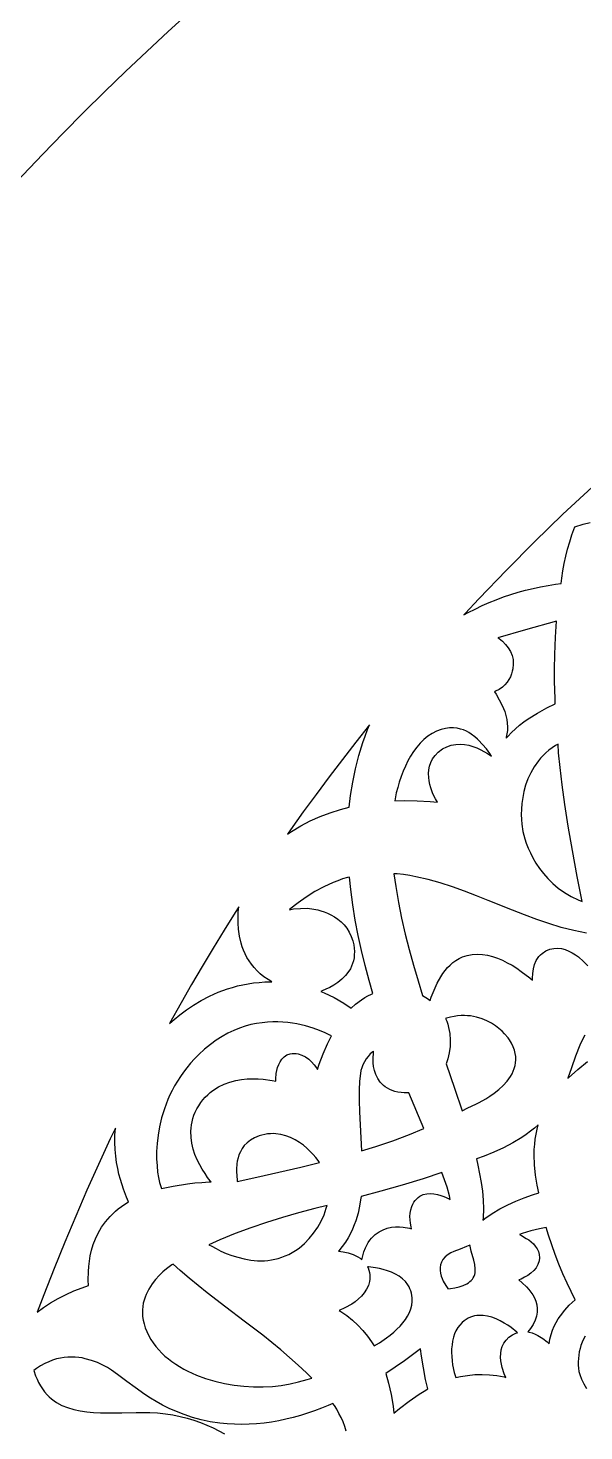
# Model space of a CAD drawing. Extents: x -340 to 340, y -265 to 265.
# Drawn here: x -280.9 to -236, y 95 to 208.2 of the extents above; entities that cross this region are included whole.
import ezdxf

# ---------------------------------------------------------------- set-up
doc = ezdxf.new("R2010")
doc.units = 0
doc.layers.add('LAYER_1', color=18, linetype='CONTINUOUS')

msp = doc.modelspace()

# ---------------------------------------------------------------- linework, layer by layer
at = {"layer": 'LAYER_1'}
msp.add_lwpolyline([(-340, 65), (-340, -265), (340, -265), (340, 265), (-140, 265, 0.363604)], format="xyb", close=True, dxfattribs=at)
for points in [[(-235.35, 171.12), (-237.71, 168.94), (-240.01, 166.7), (-242.27, 164.42), (-244.49, 162.11), (-245.59, 160.93), (-245.7, 160.81), (-245.35, 161.01), (-244.8, 161.29), (-244.24, 161.56), (-243.67, 161.81), (-243.1, 162.04), (-242.51, 162.26), (-241.92, 162.45), (-241.33, 162.64), (-240.73, 162.8), (-240.12, 162.95), (-239.52, 163.08), (-238.91, 163.2), (-238.3, 163.29), (-237.85, 163.36), (-237.8, 163.79), (-237.72, 164.38), (-237.61, 164.97), (-237.48, 165.55), (-237.34, 166.13), (-237.17, 166.7), (-236.99, 167.27), (-236.75, 167.92), (-236.09, 168.13), (-235.51, 168.28)], [(-235.82, 135.15), (-236.84, 135.35), (-237.85, 135.61), (-238.85, 135.91), (-239.83, 136.25), (-240.81, 136.61), (-241.79, 136.99), (-243.73, 137.77), (-244.69, 138.16), (-245.66, 138.53), (-246.63, 138.88), (-247.61, 139.19), (-248.59, 139.46), (-249.58, 139.69), (-250.07, 139.78), (-250.57, 139.86), (-251.08, 139.92), (-251.34, 139.94), (-251.2, 138.9), (-250.98, 137.62), (-250.72, 136.34), (-250.43, 135.07), (-250.11, 133.81), (-249.76, 132.55), (-249.39, 131.3), (-249.03, 130.12), (-248.63, 129.87), (-248.42, 129.71), (-248.33, 129.99), (-248.11, 130.55), (-247.86, 131.1), (-247.56, 131.63), (-247.39, 131.89), (-247.21, 132.13), (-247.01, 132.36), (-246.8, 132.57), (-246.58, 132.77), (-246.34, 132.94), (-246.09, 133.09), (-245.82, 133.22), (-245.43, 133.35), (-245.03, 133.43), (-244.62, 133.45), (-244.21, 133.43), (-243.8, 133.37), (-243.39, 133.26), (-242.99, 133.12), (-242.59, 132.96), (-242.2, 132.76), (-241.81, 132.55), (-241.43, 132.31), (-241.07, 132.06), (-240.38, 131.54), (-240.16, 131.34), (-240.17, 131.52), (-240.15, 131.89), (-240.1, 132.26), (-240, 132.61), (-239.86, 132.94), (-239.76, 133.1), (-239.65, 133.25), (-239.53, 133.39), (-239.4, 133.51), (-239.09, 133.71), (-238.78, 133.85), (-238.46, 133.91), (-238.14, 133.93), (-237.84, 133.89), (-237.54, 133.81), (-237.25, 133.69), (-236.97, 133.55), (-236.71, 133.39), (-236.47, 133.22), (-236.05, 132.85), (-235.71, 132.51)], [(-235.94, 126.91), (-236.15, 126.52), (-236.34, 126.11), (-236.69, 125.21), (-237.01, 124.29), (-237.31, 123.43), (-237.27, 123.46), (-236.5, 124.14), (-235.73, 124.8)], [(-235.93, 102.62), (-236.05, 102.39), (-236.16, 102.14), (-236.26, 101.89), (-236.33, 101.63), (-236.4, 101.36), (-236.44, 101.1), (-236.47, 100.83), (-236.49, 100.56), (-236.48, 100.3), (-236.46, 100.04), (-236.42, 99.79), (-236.36, 99.55), (-236.22, 99.15), (-236.04, 98.78), (-235.81, 98.42)], [(-255.19, 94.98), (-255.31, 95.35), (-255.45, 95.71), (-255.61, 96.06), (-255.78, 96.4), (-255.96, 96.73), (-256.15, 97.05), (-256.26, 97.21), (-256.64, 97.04), (-257.19, 96.81), (-257.75, 96.6), (-258.31, 96.41), (-258.89, 96.23), (-259.47, 96.07), (-260.05, 95.93), (-260.64, 95.8), (-261.23, 95.7), (-261.82, 95.62), (-262.42, 95.56), (-263.01, 95.52), (-263.61, 95.51), (-264.2, 95.52), (-264.8, 95.55), (-265.39, 95.61), (-266.17, 95.73), (-266.9, 95.89), (-267.6, 96.08), (-268.26, 96.3), (-268.88, 96.54), (-269.46, 96.8), (-270.01, 97.07), (-270.52, 97.35), (-270.99, 97.64), (-271.43, 97.93), (-272.22, 98.48), (-272.88, 98.97), (-273.43, 99.38), (-273.65, 99.55), (-274.13, 99.89), (-274.45, 100.09), (-274.83, 100.3), (-275.26, 100.5), (-275.73, 100.67), (-276.24, 100.81), (-276.5, 100.87), (-276.77, 100.91), (-277.06, 100.93), (-277.34, 100.94), (-277.64, 100.93), (-277.94, 100.91), (-278.24, 100.86), (-278.55, 100.79), (-278.87, 100.69), (-279.19, 100.57), (-279.51, 100.42), (-279.84, 100.24), (-280.17, 100.03), (-280.39, 99.87), (-280.24, 99.43), (-280.13, 99.15), (-280, 98.88), (-279.85, 98.62), (-279.69, 98.37), (-279.52, 98.13), (-279.32, 97.91), (-279.14, 97.73), (-278.96, 97.57), (-278.76, 97.42), (-278.56, 97.29), (-278.12, 97.05), (-277.66, 96.87), (-277.17, 96.72), (-276.65, 96.61), (-276.12, 96.53), (-275.57, 96.48), (-275.01, 96.45), (-274.44, 96.44), (-273.29, 96.45), (-272.14, 96.47), (-271.04, 96.47), (-270.4, 96.44), (-269.78, 96.37), (-269.17, 96.28), (-268.59, 96.16), (-268.02, 96.02), (-267.47, 95.86), (-266.94, 95.67), (-266.43, 95.46), (-265.93, 95.24), (-265.46, 94.99), (-265, 94.74)]]:
    msp.add_lwpolyline(points, dxfattribs=at)
for points in [[(-242.3, 150.86), (-242.17, 151.01), (-241.87, 151.33), (-241.55, 151.62), (-241.22, 151.91), (-240.87, 152.18), (-240.51, 152.43), (-239.77, 152.9), (-239.01, 153.32), (-238.35, 153.65), (-238.34, 153.71), (-238.35, 154.08), (-238.38, 155.45), (-238.39, 156.44), (-238.37, 157.63), (-238.31, 159.01), (-238.23, 160.3), (-240.72, 159.62), (-242.97, 158.96), (-242.86, 158.9), (-242.59, 158.69), (-242.34, 158.44), (-242.12, 158.17), (-241.95, 157.87), (-241.81, 157.55), (-241.73, 157.23), (-241.72, 157.09), (-241.72, 156.83), (-241.76, 156.47), (-241.81, 156.27), (-241.87, 156.05), (-241.95, 155.83), (-242.07, 155.61), (-242.21, 155.39), (-242.39, 155.18), (-242.6, 154.98), (-242.85, 154.8), (-243.15, 154.65), (-243.24, 154.62), (-243.1, 154.41), (-242.85, 153.97), (-242.61, 153.51), (-242.41, 153.03), (-242.31, 152.71), (-242.24, 152.39), (-242.2, 152.08), (-242.18, 151.78), (-242.19, 151.49), (-242.23, 151.21), (-242.28, 150.94)], [(-253.85, 150.52), (-253.67, 151.04), (-253.47, 151.56), (-253.31, 151.96), (-253.32, 151.94), (-254.41, 150.56), (-255.5, 149.16), (-256.56, 147.76), (-257.62, 146.34), (-258.66, 144.92), (-259.68, 143.48), (-259.93, 143.12), (-259.61, 143.34), (-258.86, 143.79), (-258.09, 144.19), (-257.29, 144.54), (-256.48, 144.85), (-255.65, 145.11), (-254.95, 145.3), (-254.84, 146.24), (-254.67, 147.33), (-254.45, 148.41), (-254.18, 149.47)], [(-249.46, 145.82), (-248.42, 145.76), (-247.84, 145.7), (-248, 145.97), (-248.2, 146.38), (-248.38, 146.86), (-248.45, 147.14), (-248.51, 147.42), (-248.54, 147.71), (-248.55, 148.01), (-248.53, 148.31), (-248.47, 148.61), (-248.36, 148.91), (-248.22, 149.2), (-248.02, 149.48), (-247.77, 149.74), (-247.43, 150), (-247.08, 150.18), (-246.72, 150.31), (-246.36, 150.37), (-246, 150.39), (-245.65, 150.36), (-245.3, 150.3), (-244.97, 150.2), (-244.65, 150.08), (-244.34, 149.94), (-243.8, 149.64), (-243.48, 149.42), (-243.61, 149.63), (-243.89, 150.01), (-244.19, 150.37), (-244.52, 150.7), (-244.61, 150.79), (-244.81, 150.98), (-245.11, 151.2), (-245.29, 151.32), (-245.5, 151.43), (-245.73, 151.53), (-245.98, 151.61), (-246.25, 151.67), (-246.54, 151.7), (-246.85, 151.7), (-247.18, 151.66), (-247.53, 151.57), (-247.9, 151.43), (-248.27, 151.25), (-248.61, 151.02), (-248.93, 150.76), (-249.23, 150.47), (-249.51, 150.15), (-249.77, 149.8), (-250, 149.42), (-250.22, 149.03), (-250.42, 148.62), (-250.6, 148.2), (-250.76, 147.77), (-250.91, 147.33), (-251.04, 146.89), (-251.15, 146.45), (-251.27, 145.82), (-250.49, 145.84)], [(-237.55, 145.53), (-237.77, 147.1), (-237.94, 148.5), (-238.06, 149.7), (-238.11, 150.4), (-238.32, 150.28), (-238.59, 150.1), (-238.84, 149.9), (-239.08, 149.69), (-239.3, 149.48), (-239.51, 149.26), (-239.69, 149.04), (-240.03, 148.57), (-240.31, 148.08), (-240.54, 147.59), (-240.72, 147.09), (-240.86, 146.58), (-240.96, 146.09), (-241.02, 145.61), (-241.06, 145.14), (-241.07, 144.71), (-241.06, 144.3), (-241.03, 143.93), (-240.94, 143.33), (-240.87, 143.05), (-240.78, 142.74), (-240.67, 142.39), (-240.52, 142.01), (-240.34, 141.62), (-240.13, 141.21), (-239.89, 140.79), (-239.61, 140.37), (-239.29, 139.95), (-238.93, 139.54), (-238.53, 139.14), (-238.09, 138.77), (-237.6, 138.42), (-237.06, 138.1), (-236.48, 137.82), (-236.17, 137.69), (-236.56, 139.7), (-236.94, 141.82), (-237.28, 143.77)], [(-255.39, 129.5), (-254.79, 129.1), (-254.45, 129.4), (-253.96, 129.77), (-253.7, 129.94), (-253.44, 130.09), (-253.16, 130.23), (-253.05, 130.28), (-253.34, 131.32), (-253.66, 132.52), (-253.95, 133.74), (-254.22, 134.96), (-254.46, 136.19), (-254.66, 137.42), (-254.83, 138.66), (-254.93, 139.67), (-255.1, 139.62), (-255.49, 139.51), (-255.87, 139.37), (-256.25, 139.22), (-256.99, 138.88), (-257.71, 138.49), (-258.41, 138.05), (-259.08, 137.58), (-259.73, 137.07), (-259.77, 137.03), (-259.44, 137.09), (-258.89, 137.14), (-258.33, 137.15), (-257.96, 137.11), (-257.49, 137.02), (-257.24, 136.95), (-256.97, 136.86), (-256.69, 136.75), (-256.42, 136.61), (-256.14, 136.45), (-255.87, 136.27), (-255.61, 136.06), (-255.37, 135.81), (-255.15, 135.54), (-254.96, 135.23), (-254.79, 134.88), (-254.66, 134.51), (-254.59, 134.21), (-254.55, 133.93), (-254.53, 133.66), (-254.54, 133.39), (-254.56, 133.14), (-254.61, 132.91), (-254.68, 132.68), (-254.76, 132.47), (-254.86, 132.26), (-254.98, 132.07), (-255.24, 131.73), (-255.54, 131.43), (-255.86, 131.17), (-256.19, 130.95), (-256.52, 130.76), (-256.84, 130.61), (-257.13, 130.49), (-257.25, 130.44), (-256.96, 130.32), (-256.56, 130.14), (-256.16, 129.94)], [(-266.8, 132.46), (-267.66, 131), (-268.51, 129.53), (-269.45, 127.84), (-269.08, 128.17), (-268.6, 128.56), (-268.08, 128.95), (-267.51, 129.33), (-266.89, 129.7), (-266.23, 130.05), (-265.52, 130.37), (-264.76, 130.65), (-264.36, 130.77), (-263.95, 130.88), (-263.54, 130.98), (-263.1, 131.06), (-262.66, 131.13), (-262.21, 131.17), (-261.75, 131.21), (-261.27, 131.22), (-261.2, 131.22), (-261.5, 131.4), (-261.83, 131.62), (-262.12, 131.86), (-262.38, 132.11), (-262.62, 132.37), (-262.84, 132.64), (-263.03, 132.91), (-263.2, 133.19), (-263.34, 133.48), (-263.47, 133.76), (-263.58, 134.05), (-263.67, 134.34), (-263.81, 134.9), (-263.89, 135.45), (-263.92, 135.96), (-263.92, 136.44), (-263.9, 136.86), (-263.85, 137.27), (-264.14, 136.81), (-265.04, 135.37), (-265.93, 133.92)], [(-267.54, 117.72), (-267.65, 118.19), (-267.71, 118.67), (-267.73, 119.17), (-267.71, 119.42), (-267.68, 119.68), (-267.63, 119.93), (-267.56, 120.19), (-267.48, 120.45), (-267.37, 120.71), (-267.24, 120.96), (-267.09, 121.22), (-266.93, 121.47), (-266.75, 121.7), (-266.56, 121.92), (-266.36, 122.11), (-266.16, 122.29), (-265.94, 122.46), (-265.5, 122.74), (-265.04, 122.96), (-264.58, 123.13), (-264.1, 123.26), (-263.63, 123.34), (-263.17, 123.38), (-262.72, 123.4), (-262.29, 123.39), (-261.88, 123.36), (-261.17, 123.25), (-260.88, 123.19), (-260.88, 123.39), (-260.83, 123.82), (-260.79, 124.06), (-260.73, 124.3), (-260.64, 124.54), (-260.53, 124.77), (-260.38, 124.98), (-260.2, 125.17), (-259.97, 125.32), (-259.71, 125.41), (-259.56, 125.43), (-259.4, 125.44), (-259.23, 125.43), (-259.06, 125.4), (-258.76, 125.31), (-258.48, 125.17), (-258.22, 124.98), (-257.98, 124.77), (-257.77, 124.52), (-257.59, 124.27), (-257.52, 124.15), (-257.38, 124.56), (-257.06, 125.4), (-256.69, 126.22), (-256.38, 126.85), (-256.56, 126.94), (-256.9, 127.1), (-257.34, 127.29), (-257.87, 127.48), (-258.48, 127.66), (-259.17, 127.82), (-259.53, 127.88), (-259.91, 127.93), (-260.3, 127.97), (-260.7, 127.99), (-261.12, 127.99), (-261.55, 127.96), (-261.98, 127.92), (-262.43, 127.85), (-262.88, 127.76), (-263.33, 127.63), (-263.79, 127.48), (-264.26, 127.29), (-264.73, 127.06), (-265.2, 126.8), (-265.67, 126.5), (-266.15, 126.16), (-266.62, 125.77), (-267.09, 125.34), (-267.43, 124.99), (-267.75, 124.64), (-268.04, 124.29), (-268.32, 123.93), (-268.57, 123.57), (-268.81, 123.2), (-269.03, 122.83), (-269.23, 122.46), (-269.41, 122.09), (-269.57, 121.72), (-269.86, 120.98), (-270.08, 120.25), (-270.25, 119.53), (-270.37, 118.84), (-270.44, 118.17), (-270.48, 117.53), (-270.48, 116.93), (-270.45, 116.37), (-270.4, 115.87), (-270.33, 115.42), (-270.25, 115.03), (-270.1, 114.54), (-269.14, 114.74), (-267.99, 114.92), (-267.41, 114.99), (-266.83, 115.04), (-266.24, 115.07), (-266.08, 115.08), (-266.16, 115.17), (-266.37, 115.44), (-266.58, 115.75), (-266.8, 116.09), (-267.01, 116.46), (-267.21, 116.86), (-267.39, 117.28)], [(-242.01, 126.54), (-242.13, 126.7), (-242.42, 127.03), (-242.62, 127.23), (-242.87, 127.44), (-243.16, 127.66), (-243.48, 127.87), (-243.84, 128.06), (-244.24, 128.23), (-244.68, 128.36), (-245.16, 128.46), (-245.4, 128.48), (-245.66, 128.49), (-245.93, 128.49), (-246.21, 128.47), (-246.49, 128.43), (-246.79, 128.37), (-247.1, 128.29), (-247.19, 128.26), (-247.09, 128.03), (-247, 127.79), (-246.93, 127.54), (-246.84, 127.04), (-246.8, 126.52), (-246.81, 126), (-246.88, 125.49), (-247, 124.99), (-247.14, 124.6), (-246.46, 122.64), (-245.84, 120.82), (-245.39, 121.04), (-244.73, 121.34), (-244.47, 121.47), (-243.94, 121.77), (-243.6, 121.98), (-243.25, 122.23), (-242.89, 122.52), (-242.54, 122.84), (-242.21, 123.21), (-242.07, 123.4), (-241.94, 123.59), (-241.82, 123.8), (-241.72, 124.01), (-241.64, 124.23), (-241.57, 124.46), (-241.53, 124.69), (-241.52, 124.93), (-241.52, 125.18), (-241.56, 125.44), (-241.62, 125.7), (-241.72, 125.97), (-241.85, 126.26)], [(-250.14, 122.27), (-250.51, 122.26), (-250.77, 122.28), (-251.03, 122.32), (-251.27, 122.38), (-251.48, 122.45), (-251.68, 122.53), (-251.87, 122.63), (-252.04, 122.74), (-252.19, 122.86), (-252.45, 123.13), (-252.65, 123.42), (-252.8, 123.74), (-252.91, 124.06), (-252.98, 124.38), (-253.02, 124.69), (-253.03, 125), (-253, 125.52), (-252.99, 125.62), (-253.05, 125.58), (-253.25, 125.4), (-253.42, 125.2), (-253.58, 124.99), (-253.72, 124.77), (-253.84, 124.53), (-253.93, 124.29), (-254, 124.07), (-254.05, 123.81), (-254.13, 123.2), (-254.16, 122.48), (-254.16, 121.65), (-254.13, 120.72), (-254.08, 119.69), (-253.95, 117.58), (-252.81, 117.94), (-251.44, 118.4), (-250.08, 118.9), (-248.92, 119.37)], [(-276.5, 106.54), (-275.99, 106.73), (-276.01, 107.14), (-275.99, 107.85), (-275.96, 108.25), (-275.91, 108.67), (-275.83, 109.11), (-275.73, 109.56), (-275.59, 110.02), (-275.41, 110.49), (-275.19, 110.95), (-274.92, 111.41), (-274.61, 111.86), (-274.24, 112.29), (-273.81, 112.71), (-273.58, 112.91), (-273.32, 113.1), (-272.96, 113.34), (-272.75, 113.47), (-272.9, 113.84), (-273.16, 114.49), (-273.41, 115.27), (-273.52, 115.7), (-273.62, 116.16), (-273.71, 116.64), (-273.78, 117.16), (-273.83, 117.69), (-273.85, 118.26), (-273.85, 118.84), (-273.81, 119.41), (-274.22, 118.55), (-275.17, 116.48), (-276.1, 114.4), (-277.01, 112.31), (-277.89, 110.21), (-278.75, 108.1), (-279.58, 105.97), (-280.11, 104.56), (-279.62, 104.93), (-279.03, 105.32), (-278.42, 105.67), (-277.79, 105.99), (-277.15, 106.28)], [(-260.63, 115.85), (-258.85, 116.26), (-257.35, 116.64), (-257.46, 116.8), (-257.63, 117.03), (-257.85, 117.28), (-258.09, 117.53), (-258.36, 117.79), (-258.65, 118.03), (-258.97, 118.26), (-259.31, 118.47), (-259.68, 118.65), (-260.06, 118.8), (-260.46, 118.9), (-260.88, 118.96), (-261.09, 118.97), (-261.31, 118.96), (-261.53, 118.94), (-261.76, 118.91), (-261.99, 118.85), (-262.22, 118.78), (-262.6, 118.62), (-262.92, 118.44), (-263.19, 118.23), (-263.41, 118), (-263.59, 117.76), (-263.73, 117.51), (-263.84, 117.26), (-263.92, 117.01), (-263.98, 116.76), (-264.01, 116.53), (-264.04, 116.11), (-264.03, 115.81), (-264.02, 115.67), (-263.98, 115.11), (-262.41, 115.45)], [(-239.94, 118.52), (-239.88, 118.93), (-239.8, 119.33), (-239.71, 119.69), (-240.01, 119.42), (-240.34, 119.16), (-240.68, 118.9), (-241.04, 118.66), (-241.76, 118.22), (-242.51, 117.82), (-243.29, 117.47), (-244.07, 117.15), (-244.69, 116.93), (-244.57, 116.42), (-244.43, 115.73), (-244.3, 115.02), (-244.21, 114.32), (-244.14, 113.6), (-244.12, 112.89), (-244.15, 112.18), (-244.17, 111.98), (-244.01, 112.11), (-243.43, 112.53), (-242.81, 112.9), (-242.17, 113.23), (-241.51, 113.53), (-240.85, 113.8), (-240.17, 114.03), (-239.67, 114.19), (-239.8, 114.8), (-239.93, 115.62), (-240.01, 116.44), (-240.03, 117.27), (-240.02, 117.69), (-239.99, 118.11)], [(-253.93, 108.8), (-253.85, 109.12), (-253.76, 109.44), (-253.64, 109.76), (-253.53, 109.98), (-253.41, 110.19), (-253.28, 110.37), (-253.15, 110.54), (-252.86, 110.83), (-252.54, 111.05), (-252.22, 111.22), (-251.88, 111.34), (-251.55, 111.41), (-251.22, 111.44), (-250.9, 111.45), (-250.61, 111.43), (-250.1, 111.35), (-249.92, 111.3), (-249.96, 111.46), (-250.01, 111.74), (-250.04, 112.01), (-250.05, 112.28), (-250.03, 112.56), (-249.98, 112.83), (-249.9, 113.09), (-249.82, 113.27), (-249.73, 113.44), (-249.63, 113.58), (-249.51, 113.71), (-249.39, 113.82), (-249.26, 113.92), (-248.99, 114.05), (-248.7, 114.12), (-248.41, 114.14), (-248.12, 114.12), (-247.84, 114.07), (-247.57, 113.99), (-247.31, 113.9), (-246.88, 113.7), (-246.81, 113.66), (-246.87, 113.94), (-247.06, 114.64), (-247.48, 115.83), (-248.98, 115.32), (-250.69, 114.8), (-252.4, 114.32), (-253.99, 113.89), (-254.03, 113.62), (-254.11, 113.13), (-254.23, 112.56), (-254.41, 111.94), (-254.54, 111.6), (-254.68, 111.27), (-254.84, 110.92), (-255.04, 110.57), (-255.26, 110.21), (-255.51, 109.86), (-255.79, 109.51), (-255.81, 109.48), (-255.45, 109.43), (-255.04, 109.34), (-254.64, 109.21), (-254.26, 109.03), (-254.08, 108.92)], [(-257.21, 111.91), (-256.98, 112.43), (-256.8, 112.96), (-256.74, 113.18), (-257.73, 112.93), (-259.03, 112.57), (-260.32, 112.19), (-261.61, 111.79), (-262.88, 111.37), (-264.15, 110.9), (-265.39, 110.4), (-266.26, 110.01), (-266.04, 109.88), (-265.69, 109.69), (-265.3, 109.5), (-264.88, 109.31), (-264.42, 109.14), (-263.93, 108.99), (-263.42, 108.86), (-262.89, 108.77), (-262.35, 108.72), (-261.79, 108.72), (-261.51, 108.74), (-261.23, 108.78), (-260.95, 108.83), (-260.67, 108.9), (-260.39, 108.99), (-260.11, 109.1), (-259.83, 109.23), (-259.55, 109.38), (-259.27, 109.55), (-259, 109.74), (-258.57, 110.1), (-258.18, 110.5), (-257.82, 110.94), (-257.49, 111.41)], [(-240.55, 102.97), (-240.44, 102.95), (-240.19, 102.89), (-239.96, 102.8), (-239.73, 102.69), (-239.34, 102.45), (-238.99, 102.18), (-238.83, 102.02), (-238.76, 102.4), (-238.66, 102.77), (-238.55, 103.11), (-238.41, 103.44), (-238.26, 103.74), (-238.09, 104.02), (-237.92, 104.28), (-237.56, 104.73), (-237.21, 105.12), (-236.72, 105.55), (-237.37, 106.91), (-237.71, 107.67), (-238.04, 108.44), (-238.34, 109.21), (-238.62, 109.99), (-238.89, 110.78), (-239.07, 111.4), (-239.6, 111.29), (-240.3, 111.12), (-240.99, 110.91), (-241.22, 110.82), (-241.05, 110.75), (-240.67, 110.52), (-240.47, 110.39), (-240.28, 110.24), (-240.1, 110.07), (-239.94, 109.88), (-239.8, 109.68), (-239.69, 109.46), (-239.62, 109.22), (-239.6, 108.96), (-239.63, 108.7), (-239.73, 108.42), (-239.88, 108.15), (-240.07, 107.92), (-240.29, 107.71), (-240.54, 107.53), (-240.8, 107.38), (-241.08, 107.24), (-241.27, 107.17), (-240.99, 106.94), (-240.64, 106.6), (-240.46, 106.4), (-240.3, 106.19), (-240.14, 105.96), (-240.01, 105.71), (-239.9, 105.45), (-239.82, 105.17), (-239.78, 104.87), (-239.79, 104.56), (-239.84, 104.25), (-239.95, 103.92), (-240.12, 103.57), (-240.33, 103.25)], [(-246.43, 106.54), (-246.09, 106.62), (-245.77, 106.72), (-245.47, 106.86), (-245.34, 106.94), (-245.22, 107.03), (-245.11, 107.12), (-245.02, 107.23), (-244.95, 107.34), (-244.88, 107.46), (-244.83, 107.61), (-244.8, 107.75), (-244.78, 107.91), (-244.78, 108.06), (-244.82, 108.4), (-244.9, 108.75), (-245.11, 109.5), (-245.2, 109.88), (-245.22, 109.98), (-245.49, 109.86), (-246.01, 109.66), (-246.52, 109.47), (-246.76, 109.35), (-246.97, 109.22), (-247.22, 109.02), (-247.39, 108.81), (-247.51, 108.6), (-247.59, 108.38), (-247.62, 108.16), (-247.62, 107.93), (-247.58, 107.7), (-247.53, 107.48), (-247.45, 107.27), (-247.36, 107.07), (-247.17, 106.72), (-247, 106.48), (-246.99, 106.46), (-246.77, 106.48)], [(-263.45, 98.59), (-262.67, 98.54), (-261.9, 98.54), (-261.15, 98.58), (-260.43, 98.66), (-259.72, 98.78), (-259.03, 98.94), (-258.33, 99.13), (-257.96, 99.24), (-258.39, 99.67), (-259.07, 100.3), (-259.76, 100.92), (-260.47, 101.52), (-261.93, 102.7), (-263.41, 103.84), (-264.91, 104.97), (-266.4, 106.12), (-267.14, 106.71), (-267.86, 107.31), (-268.58, 107.92), (-269.16, 108.45), (-269.25, 108.39), (-269.7, 108.05), (-269.98, 107.81), (-270.27, 107.53), (-270.57, 107.2), (-270.85, 106.84), (-271.11, 106.43), (-271.22, 106.22), (-271.33, 106), (-271.42, 105.77), (-271.5, 105.53), (-271.56, 105.28), (-271.6, 105.02), (-271.63, 104.76), (-271.63, 104.49), (-271.61, 104.21), (-271.57, 103.92), (-271.5, 103.62), (-271.4, 103.31), (-271.28, 103), (-271.12, 102.67), (-270.95, 102.37), (-270.75, 102.08), (-270.54, 101.8), (-270.31, 101.53), (-270.07, 101.27), (-269.81, 101.03), (-269.53, 100.8), (-269.25, 100.58), (-268.94, 100.37), (-268.63, 100.17), (-268.3, 99.98), (-267.97, 99.81), (-267.27, 99.49), (-266.54, 99.22), (-265.79, 98.99), (-265.01, 98.81), (-264.23, 98.68)], [(-253.47, 108.22), (-253.43, 108.15), (-253.36, 107.96), (-253.31, 107.77), (-253.29, 107.58), (-253.28, 107.4), (-253.28, 107.22), (-253.31, 107.04), (-253.4, 106.71), (-253.55, 106.41), (-253.74, 106.12), (-253.97, 105.86), (-254.21, 105.63), (-254.48, 105.41), (-254.75, 105.22), (-255.3, 104.91), (-255.75, 104.7), (-255.62, 104.63), (-255.14, 104.3), (-254.68, 103.93), (-254.25, 103.53), (-253.85, 103.1), (-253.48, 102.64), (-253.14, 102.17), (-252.94, 101.85), (-252.52, 102.09), (-251.93, 102.49), (-251.64, 102.71), (-251.36, 102.94), (-251.1, 103.19), (-250.85, 103.44), (-250.63, 103.7), (-250.42, 103.97), (-250.25, 104.25), (-250.1, 104.54), (-249.99, 104.83), (-249.91, 105.12), (-249.87, 105.42), (-249.87, 105.72), (-249.9, 105.92), (-249.93, 106.11), (-249.99, 106.29), (-250.05, 106.45), (-250.12, 106.61), (-250.21, 106.76), (-250.42, 107.03), (-250.66, 107.26), (-250.93, 107.47), (-251.23, 107.64), (-251.54, 107.79), (-251.87, 107.91), (-252.2, 108.01), (-252.52, 108.09), (-252.83, 108.15), (-253.39, 108.22)], [(-241.38, 102.91), (-241.42, 102.95), (-241.88, 103.32), (-242.15, 103.51), (-242.45, 103.69), (-242.77, 103.87), (-243.1, 104.02), (-243.44, 104.15), (-243.79, 104.24), (-244.14, 104.29), (-244.5, 104.3), (-244.67, 104.29), (-244.84, 104.26), (-245.01, 104.21), (-245.18, 104.15), (-245.35, 104.07), (-245.51, 103.98), (-245.68, 103.86), (-245.84, 103.73), (-246.03, 103.53), (-246.2, 103.32), (-246.34, 103.07), (-246.45, 102.81), (-246.55, 102.54), (-246.61, 102.24), (-246.66, 101.94), (-246.69, 101.62), (-246.69, 101.3), (-246.68, 100.98), (-246.65, 100.65), (-246.61, 100.33), (-246.48, 99.7), (-246.36, 99.29), (-245.98, 99.38), (-245.4, 99.47), (-244.81, 99.53), (-244.22, 99.54), (-243.63, 99.52), (-243.04, 99.45), (-242.46, 99.34), (-242.33, 99.3), (-242.46, 99.6), (-242.61, 100.1), (-242.67, 100.37), (-242.72, 100.65), (-242.74, 100.94), (-242.73, 101.23), (-242.69, 101.52), (-242.61, 101.8), (-242.48, 102.07), (-242.3, 102.32), (-242.07, 102.55), (-241.79, 102.74), (-241.51, 102.87)], [(-249.32, 97.94), (-248.91, 98.2), (-248.62, 98.37), (-248.79, 99.14), (-248.97, 100.08), (-249.12, 101.01), (-249.19, 101.61), (-250.5, 100.65), (-251.99, 99.62), (-251.78, 98.85), (-251.57, 97.92), (-251.41, 96.98), (-251.34, 96.41), (-250.89, 96.8), (-250.12, 97.39)]]:
    msp.add_lwpolyline(points, close=True, dxfattribs=at)

doc.saveas('drawing.dxf')
